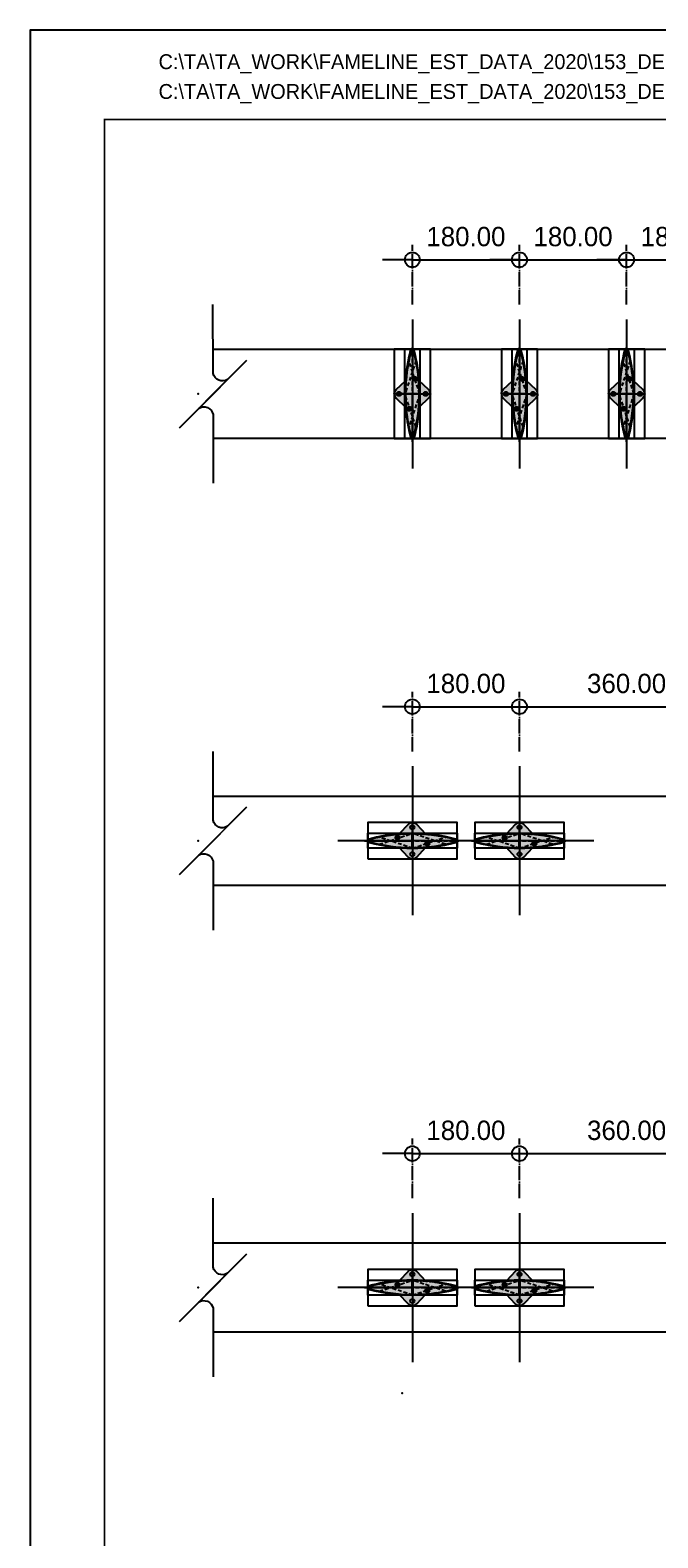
# Model space of a CAD drawing. Header units: millimetres. Extents: x -244126 to 368105, y -173968 to 259060.
# Drawn here: x 59132 to 60187, y 63345 to 65876 of the extents above; entities that cross this region are included whole.
import ezdxf
from ezdxf.enums import TextEntityAlignment as Align

# ---------------------------------------------------------------- set-up
doc = ezdxf.new("R2010")
doc.units = ezdxf.units.MM
doc.header["$MEASUREMENT"] = 0
for name, pattern in [('005_GG_TA_LINE', [13.75, 5, -1.25, 1.25, -1.25, 5]), ('ACAD_ISO04W100', [30, 24, -3, 0, -3]), ('CENTER', [2, 1.25, -0.25, 0.25, -0.25]), ('HIDDEN', [9.525, 6.35, -3.175]), ('TA_HL_003.00000', [19.5, 10.65, -8.85])]:
    doc.linetypes.add(name, pattern=pattern)
for name, color, linetype in [('000 - D I M', 6, 'Continuous'), ('000 - GRID', 8, 'CENTER'), ('000 - H A T C H', 8, 'Continuous'), ('000 - H I D D E N', 7, 'Continuous'), ('000 - L I N E 0.1', 1, 'Continuous'), ('000 - SYMBOL CON', 1, 'Continuous'), ('000 - T E X T', 4, 'Continuous'), ('000 - TITLEBLOCK', 4, 'Continuous'), ('000 - WIPEOUT', 250, 'Continuous'), ('001 - ASCESSORIES', 1, 'Continuous'), ('002 - STRUCTURAL STEEL', 4, 'Continuous'), ('A03_SUN LOUVER', 7, 'Continuous')]:
    doc.layers.add(name, color=color, linetype=linetype)
doc.styles.add('Cetury Gothic', font='GOTHIC.TTF')
doc.styles.add('CORDIA', font='cordia.shx')
doc.styles.add('TA', font='Cordia New.ttf', dxfattribs={"height": 4.5})
doc.dimstyles.new('DIM C-C', dxfattribs={"dimtxt": 0.18, "dimasz": 0.1, "dimexe": 0.1, "dimexo": 0.1, "dimgap": 0.09, "dimtad": 1, "dimtoh": 1, "dimzin": 0, "dimdsep": 46, "dimtxsty": 'CORDIA', "dimblk": 'ORIGIN', "dimcen": 0.1, "dimdle": 0.1, "dimclrd": 40, "dimclre": 140, "dimclrt": 3, "dimadec": 0, "dimazin": 0, "dimtfac": 1, "dimtix": 1, "dimtmove": 2, "dimatfit": 3, "dimfxl": 1, "dimtolj": 1, "dimtzin": 0, "dimarcsym": 0})

# ---------------------------------------------------------------- blocks, each defined once
blk = doc.blocks.new('*U903')
at = {"color": 0}
blk.add_wipeout([(-75, 3420), (75, 3420), (75, 0), (-75, 0)], dxfattribs=at).dxf.layer = '000 - WIPEOUT'
at = {"layer": '002 - STRUCTURAL STEEL', "color": 0, "linetype": 'ByBlock'}
blk.add_lwpolyline([(-75, 3420), (75, 3420), (75, 0), (-75, 0)], close=True, dxfattribs=at)
blk = doc.blocks.new('*U904')
at = {"color": 0}
blk.add_wipeout([(-75, 2700), (75, 2700), (75, 0), (-75, 0)], dxfattribs=at).dxf.layer = '000 - WIPEOUT'
at = {"layer": '002 - STRUCTURAL STEEL', "color": 0, "linetype": 'ByBlock'}
blk.add_lwpolyline([(-75, 2700), (75, 2700), (75, 0), (-75, 0)], close=True, dxfattribs=at)
blk = doc.blocks.new('*U906')
at = {"color": 0}
blk.add_wipeout([(-75, 4320), (75, 4320), (75, 0), (-75, 0)], dxfattribs=at).dxf.layer = '000 - WIPEOUT'
at = {"layer": '002 - STRUCTURAL STEEL', "color": 0, "linetype": 'ByBlock'}
blk.add_lwpolyline([(-75, 4320), (75, 4320), (75, 0), (-75, 0)], close=True, dxfattribs=at)
blk = doc.blocks.new('000 - ASSCESSORIES_FAMELINE_AL.END_CAP_FOR_AF_150_TOP_VIEW')
at = {"layer": '000 - H A T C H'}
h = blk.add_hatch(dxfattribs=at)
h.set_pattern_fill('DOTS', color=8, scale=20)
h.set_pattern_definition([(0, (-55991.9054, -45153.6776), (0.625, 1.25), [0, -1.25])])
h.paths.add_polyline_path([(-22.1, 11.6, 0.045886), (-72.8, 2.9, 0.339294), (-75, 0), (0, 0), (0, 19, -0.414214), (-3.5, 22.5, -0.414214), (0, 26), (0, 30.4, 0.18442), (-7.3, 27.3)])
h.paths.add_polyline_path([(-21.5, 5, -1), (-28.5, 5, -1)], flags=16)
h.paths.add_polyline_path([(75, 0, 0.339294), (72.8, 2.9, 0.045886), (22.1, 11.6), (7.3, 27.3, 0.18442), (0, 30.4), (0, 26, -0.414214), (3.5, 22.5, -0.414214), (0, 19), (0, 0)])
h.paths.add_polyline_path([(-7.3, -27.3, 0.18442), (0, -30.4), (0, -26, -0.414214), (-3.5, -22.5, -0.414214), (0, -19), (0, 0), (-75, 0, 0.339294), (-72.8, -2.9, 0.045886), (-22.1, -11.6)])
h.paths.add_polyline_path([(0, -19, -0.414214), (3.5, -22.5, -0.414214), (0, -26), (0, -30.4, 0.18442), (7.3, -27.3), (22.1, -11.6, 0.045886), (72.8, -2.9, 0.339294), (75, 0), (0, 0)])
h.paths.add_polyline_path([(21.5, -5, -1), (28.5, -5, -1)], flags=16)
at = {"color": 250}
blk.add_lwpolyline([(-75, -30.4), (75, -30.4), (75, 30.4), (-75, 30.4)], close=True, dxfattribs=at)
at = {"layer": '000 - SYMBOL CON', "color": 250}
for p, q in [((0, 0), (0, 30.4)), ((0, 0), (0, 30.4)), ((-75, 0), (0, 0)), ((-75, 0), (0, 0)), ((75, 0), (0, 0)), ((0, 0), (0, -30.4)), ((75, 0), (0, 0)), ((0, 0), (0, -30.4))]:
    blk.add_line(p, q, dxfattribs=at)
at = {"layer": '001 - ASCESSORIES', "color": 0}
for points in [[(0, 30.4, 0.18442), (-7.3, 27.3), (-22.1, 11.6, 0.045886), (-72.8, 2.9, 0.339294), (-75, 0)], [(0, 30.4, -0.18442), (7.3, 27.3), (22.1, 11.6, -0.045886), (72.8, 2.9, -0.339294), (75, 0)], [(0, -30.4, -0.18442), (-7.3, -27.3), (-22.1, -11.6, -0.045886), (-72.8, -2.9, -0.339294), (-75, 0)], [(0, -30.4, 0.18442), (7.3, -27.3), (22.1, -11.6, 0.045886), (72.8, -2.9, 0.339294), (75, 0)]]:
    blk.add_lwpolyline(points, format="xyb", dxfattribs=at)
for centre in [(0, 22.5), (-25, 5), (0, -22.5), (25, -5)]:
    blk.add_circle(centre, 3.5, dxfattribs=at)
blk = doc.blocks.new('000 - FAMELINE_AL.SUN_LV_AF_150_CUT_VIEW')
at = {"layer": '000 - H A T C H'}
h = blk.add_hatch(dxfattribs=at)
h.set_pattern_fill('ANSI32', color=256, scale=0.1)
h.set_pattern_definition([(45, (-10310.8226, 5765.5874), (-0.67351921, 0.67351921), []), (45, (-10310.3736, 5765.5874), (-0.67351921, 0.67351921), [])])
edge = h.paths.add_edge_path(flags=16)
edge.add_arc((-0.8, -11.2), 0.3, 269.8359, 360)
edge.add_line((-0.5, -11.2), (-0.5, 11.2))
edge.add_arc((-0.8, 11.2), 0.3, 0, 90.1641)
edge.add_arc((0, -268.1), 279.6, 90.1641, 94.9125)
edge.add_arc((-23.9, 10), 0.5, 94.9125, 180)
edge.add_line((-24.4, 10), (-24.4, 8.2))
edge.add_arc((-23.9, 8.2), 0.5, 180, 250.8308)
edge.add_arc((-25, 5), 2.85, -44.534, 70.8308, ccw=False)
edge.add_arc((-23.4, 3.4), 0.6, 135.466, 315.466, ccw=False)
edge.add_arc((-25, 5), 1.65, 315.466, 584.534)
edge.add_arc((-26.6, 3.4), 0.6, -135.466, 44.534, ccw=False)
edge.add_arc((-25, 5), 2.85, 109.1692, 224.534, ccw=False)
edge.add_arc((-26.1, 8.2), 0.5, 289.1692, 360)
edge.add_line((-25.6, 8.2), (-25.6, 9.8))
edge.add_arc((-26.1, 9.8), 0.5, 0, 95.366)
edge.add_arc((0, -268.1), 279.6, 95.366, 105.0329)
edge.add_arc((-72, 0), 2, 105.0329, 254.9671)
edge.add_arc((0, 268.1), 279.6, 254.9671, 269.8359)
edge = h.paths.add_edge_path(flags=16)
edge.add_arc((23.9, -8.2), 0.5, 0, 70.8308)
edge.add_arc((25, -5), 2.85, 135.466, 250.8308, ccw=False)
edge.add_arc((23.4, -3.4), 0.6, -44.534, 135.466, ccw=False)
edge.add_arc((25, -5), 1.65, 135.466, 404.534)
edge.add_arc((26.6, -3.4), 0.6, 44.534, 224.534, ccw=False)
edge.add_arc((25, -5), 2.85, -70.8308, 44.534, ccw=False)
edge.add_arc((26.1, -8.2), 0.5, 109.1692, 180)
edge.add_line((25.6, -8.2), (25.6, -9.8))
edge.add_arc((26.1, -9.8), 0.5, 180, 275.366)
edge.add_arc((0, 268.1), 279.6, 275.366, 285.0329)
edge.add_arc((72, 0), 2, 285.0329, 434.9671)
edge.add_arc((0, -268.1), 279.6, 74.9671, 89.8359)
edge.add_arc((0.8, 11.2), 0.3, 89.8359, 180)
edge.add_line((0.5, 11.2), (0.5, -11.2))
edge.add_arc((0.8, -11.2), 0.3, 180, 270.1641)
edge.add_arc((0, 268.1), 279.6, 270.1641, 274.9125)
edge.add_arc((23.9, -10), 0.5, 274.9125, 360)
edge.add_line((24.4, -10), (24.4, -8.2))
edge = h.paths.add_edge_path()
edge.add_arc((72, 0), 3, 285.0329, 434.9671)
edge.add_arc((0, -268.1), 280.6, 74.9671, 105.0329)
edge.add_arc((-72, 0), 3, 105.0329, 254.9671)
edge.add_arc((0, 268.1), 280.6, 254.9671, 285.0329)
edge = h.paths.add_edge_path(flags=16)
edge.add_line((-0.5, 0), (0.5, 0))
h = blk.add_hatch(color=250, dxfattribs=at)
h.dxf.hatch_style = 1
edge = h.paths.add_edge_path()
edge.add_arc((72, 0), 3, 285.0329, 434.9671)
edge.add_arc((0, -268.1), 280.6, 74.9671, 105.0329)
edge.add_arc((-72, 0), 3, 105.0329, 254.9671)
edge.add_arc((0, 268.1), 280.6, 254.9671, 285.0329)
at = {"layer": '000 - H I D D E N', "color": 250, "linetype": 'HIDDEN'}
for p, q in [((-80.7, 0), (80.7, 0)), ((0, 17.4), (0, -17.4))]:
    blk.add_line(p, q, dxfattribs=at)
at = {"layer": '000 - H I D D E N', "color": 8, "linetype": 'HIDDEN'}
for p, q in [((0, -12.5), (-55.6, 5.9)), ((-55.4, -6), (0, 12.5)), ((55.4, -6), (0, 12.5)), ((0, -12.5), (55.6, 5.9))]:
    blk.add_line(p, q, dxfattribs=at)
at = {"layer": 'A03_SUN LOUVER', "color": 0}
blk.add_line((-0.5, 0), (0.5, 0), dxfattribs=at)
for points in [[(72.8, -2.9, 0.766871), (72.8, 2.9, 0.131944), (-72.8, 2.9, 0.766871), (-72.8, -2.9, 0.131944)], [(-0.8, -11.5, 0.415053), (-0.5, -11.2), (-0.5, 11.2, 0.415053), (-0.8, 11.5, 0.020722), (-23.9, 10.5, 0.389318), (-24.4, 10), (-24.4, 8.2, 0.319289), (-24.1, 7.7, -0.550692), (-23, 3, -1), (-23.8, 3.8, 2.386714), (-26.2, 3.8, -1), (-27, 3, -0.550692), (-25.9, 7.7, 0.319289), (-25.6, 8.2), (-25.6, 9.8, 0.441918), (-26.1, 10.3, 0.042205), (-72.5, 1.9, 0.766871), (-72.5, -1.9, 0.064968)], [(24.4, -8.2, 0.319289), (24.1, -7.7, -0.550692), (23, -3, -1), (23.8, -3.8, 2.386714), (26.2, -3.8, -1), (27, -3, -0.550692), (25.9, -7.7, 0.319289), (25.6, -8.2), (25.6, -9.8, 0.441918), (26.1, -10.3, 0.042205), (72.5, -1.9, 0.766871), (72.5, 1.9, 0.064968), (0.8, 11.5, 0.415053), (0.5, 11.2), (0.5, -11.2, 0.415053), (0.8, -11.5, 0.020722), (23.9, -10.5, 0.389318), (24.4, -10)]]:
    blk.add_lwpolyline(points, format="xyb", close=True, dxfattribs=at)
at = {"layer": 'Defpoints', "color": 250}
blk.add_lwpolyline([(75, -12.5), (-75, -12.5), (-75, 12.5), (75, 12.5)], close=True, dxfattribs=at)
blk = doc.blocks.new('*U894')
at = {"color": 3}
blk.add_point((0, -150), dxfattribs=at)
at = {"layer": '000 - GRID', "color": 0, "linetype": 'ByBlock'}
blk.add_line((0, 50), (0, -200), dxfattribs=at)
at = {"layer": '000 - GRID', "color": 0}
blk.add_point((0, 0), dxfattribs=at)
at = {"style": 'TA', "flags": 1}
blk.add_attdef('LOCATION', (6, 6), '', height=4.5, dxfattribs=at)
blk = doc.blocks.new('*U1624')
at = {"layer": '000 - GRID', "linetype": 'ByBlock', "rotation": 270}
blk.add_blockref('*U894', (75, 0), dxfattribs=at)
at = {"layer": '001 - ASCESSORIES', "color": 1}
blk.add_blockref('000 - ASSCESSORIES_FAMELINE_AL.END_CAP_FOR_AF_150_TOP_VIEW', (0, 0), dxfattribs=at)
at = {"layer": 'A03_SUN LOUVER', "color": 0}
blk.add_blockref('000 - FAMELINE_AL.SUN_LV_AF_150_CUT_VIEW', (0, 0), dxfattribs=at)
blk = doc.blocks.new('*U911')
at = {"color": 3}
blk.add_wipeout([(1.38, 1.01), (1.18, 0.93), (1.03, 0.8), (0.92, 0.62), (0.87, 0.42), (0.89, 0.22), (0.97, 0.03), (-0.97, 1.97), (-0.89, 1.79), (-0.87, 1.58), (-0.91, 1.38), (-1.02, 1.21), (-1.18, 1.08), (-1.37, 1.01), (-6, 1), (-6, -2), (6, -1.99), (6, 1.01)], dxfattribs=at).dxf.layer = '000 - WIPEOUT'
at = {"color": 250}
blk.add_lwpolyline([(6, 1.01), (6, 1.01)], dxfattribs=at)
at = {"color": 3}
blk.add_point((0, 0), dxfattribs=at)
at = {"layer": '000 - SYMBOL CON', "color": 0, "extrusion": (0, 0, -1)}
blk.add_line((2.27, -1.26), (-2.27, 3.27), dxfattribs=at)
at = {"layer": '000 - SYMBOL CON', "color": 0}
for p, q in [((-1.37, 1.01), (-6, 1)), ((1.38, 1.01), (6, 1.01))]:
    blk.add_line(p, q, dxfattribs=at)
at = {"layer": '000 - SYMBOL CON', "color": 0, "extrusion": (0, 0, -1)}
for centre, radius, start, end in [((1.5, 1.63), 0.634, 146.7272, 258.2728), ((-1.51, 0.38), 0.638, 326.68, 78.0794)]:
    blk.add_arc(centre, radius, start, end, dxfattribs=at)
blk = doc.blocks.new('_Origin')
at = {"color": 0, "linetype": 'ByBlock', "lineweight": -2}
blk.add_line((0, 0), (-1, 0), dxfattribs=at)
blk.add_circle((0, 0), 0.5, dxfattribs=at)
blk = doc.blocks.new('*D2185')
at = {"layer": '000 - D I M', "color": 140, "linetype": 'ACAD_ISO04W100', "lineweight": -2, "transparency": 16777216}
for p, q in [((59774.6, 65415.4), (59774.6, 65515.4)), ((59954.6, 65415.4), (59954.6, 65515.4))]:
    blk.add_line(p, q, dxfattribs=at)
at = {"layer": '000 - D I M', "color": 40, "lineweight": -2, "transparency": 16777216}
for p, q in [((59749.6, 65490.4), (59724.6, 65490.4)), ((59774.6, 65490.4), (59954.6, 65490.4)), ((59979.6, 65490.4), (60004.6, 65490.4))]:
    blk.add_line(p, q, dxfattribs=at)
at = {"layer": 'Defpoints', "color": 0, "transparency": 16777216}
for p in [(59954.6, 65490.4), (59774.6, 65390.4), (59954.6, 65390.4)]:
    blk.add_point(p, dxfattribs=at)
at = {"layer": '000 - D I M', "color": 40, "lineweight": -2, "transparency": 16777216, "xscale": 25, "yscale": 25, "zscale": 25}
blk.add_blockref('_Origin', (59774.6, 65490.4), dxfattribs=at)
at = {"layer": '000 - D I M', "color": 40, "lineweight": -2, "transparency": 16777216, "xscale": 25, "yscale": 25, "zscale": 25, "rotation": 180}
blk.add_blockref('_Origin', (59954.6, 65490.4), dxfattribs=at)
at = {"layer": '000 - D I M', "color": 3, "transparency": 16777216, "insert": (59864.6, 65529.2), "char_height": 32.5, "attachment_point": 5, "style": 'CORDIA'}
blk.add_mtext('\\A1;180.00', dxfattribs=at)
blk = doc.blocks.new('*D2186')
at = {"layer": '000 - D I M', "color": 140, "linetype": 'ACAD_ISO04W100', "lineweight": -2, "transparency": 16777216}
for p, q in [((59954.6, 65415.4), (59954.6, 65515.4)), ((60134.6, 65415.4), (60134.6, 65515.4))]:
    blk.add_line(p, q, dxfattribs=at)
at = {"layer": '000 - D I M', "color": 40, "lineweight": -2, "transparency": 16777216}
for p, q in [((59929.6, 65490.4), (59904.6, 65490.4)), ((59954.6, 65490.4), (60134.6, 65490.4)), ((60159.6, 65490.4), (60184.6, 65490.4))]:
    blk.add_line(p, q, dxfattribs=at)
at = {"layer": 'Defpoints', "color": 0, "transparency": 16777216}
for p in [(60134.6, 65490.4), (59954.6, 65390.4), (60134.6, 65390.4)]:
    blk.add_point(p, dxfattribs=at)
at = {"layer": '000 - D I M', "color": 40, "lineweight": -2, "transparency": 16777216, "xscale": 25, "yscale": 25, "zscale": 25}
blk.add_blockref('_Origin', (59954.6, 65490.4), dxfattribs=at)
at = {"layer": '000 - D I M', "color": 40, "lineweight": -2, "transparency": 16777216, "xscale": 25, "yscale": 25, "zscale": 25, "rotation": 180}
blk.add_blockref('_Origin', (60134.6, 65490.4), dxfattribs=at)
at = {"layer": '000 - D I M', "color": 3, "transparency": 16777216, "insert": (60044.6, 65529.2), "char_height": 32.5, "attachment_point": 5, "style": 'CORDIA'}
blk.add_mtext('\\A1;180.00', dxfattribs=at)
blk = doc.blocks.new('*D2187')
at = {"layer": '000 - D I M', "color": 140, "linetype": 'ACAD_ISO04W100', "lineweight": -2, "transparency": 16777216}
for p, q in [((60134.6, 65415.4), (60134.6, 65515.4)), ((60314.6, 65415.4), (60314.6, 65515.4))]:
    blk.add_line(p, q, dxfattribs=at)
at = {"layer": '000 - D I M', "color": 40, "lineweight": -2, "transparency": 16777216}
for p, q in [((60109.6, 65490.4), (60084.6, 65490.4)), ((60134.6, 65490.4), (60314.6, 65490.4)), ((60339.6, 65490.4), (60364.6, 65490.4))]:
    blk.add_line(p, q, dxfattribs=at)
at = {"layer": 'Defpoints', "color": 0, "transparency": 16777216}
for p in [(60314.6, 65490.4), (60134.6, 65390.4), (60314.6, 65390.4)]:
    blk.add_point(p, dxfattribs=at)
at = {"layer": '000 - D I M', "color": 40, "lineweight": -2, "transparency": 16777216, "xscale": 25, "yscale": 25, "zscale": 25}
blk.add_blockref('_Origin', (60134.6, 65490.4), dxfattribs=at)
at = {"layer": '000 - D I M', "color": 40, "lineweight": -2, "transparency": 16777216, "xscale": 25, "yscale": 25, "zscale": 25, "rotation": 180}
blk.add_blockref('_Origin', (60314.6, 65490.4), dxfattribs=at)
at = {"layer": '000 - D I M', "color": 3, "transparency": 16777216, "insert": (60224.6, 65529.2), "char_height": 32.5, "attachment_point": 5, "style": 'CORDIA'}
blk.add_mtext('\\A1;180.00', dxfattribs=at)
blk = doc.blocks.new('*D2079')
at = {"layer": '000 - D I M', "color": 140, "linetype": 'ACAD_ISO04W100', "lineweight": -2, "transparency": 16777216}
for p, q in [((59774.6, 64665.4), (59774.6, 64765.4)), ((59954.6, 64665.4), (59954.6, 64765.4))]:
    blk.add_line(p, q, dxfattribs=at)
at = {"layer": '000 - D I M', "color": 40, "lineweight": -2, "transparency": 16777216}
for p, q in [((59749.6, 64740.4), (59724.6, 64740.4)), ((59774.6, 64740.4), (59954.6, 64740.4)), ((59979.6, 64740.4), (60004.6, 64740.4))]:
    blk.add_line(p, q, dxfattribs=at)
at = {"layer": 'Defpoints', "color": 0, "transparency": 16777216}
for p in [(59954.6, 64740.4), (59774.6, 64640.4), (59954.6, 64640.4)]:
    blk.add_point(p, dxfattribs=at)
at = {"layer": '000 - D I M', "color": 40, "lineweight": -2, "transparency": 16777216, "xscale": 25, "yscale": 25, "zscale": 25}
blk.add_blockref('_Origin', (59774.6, 64740.4), dxfattribs=at)
at = {"layer": '000 - D I M', "color": 40, "lineweight": -2, "transparency": 16777216, "xscale": 25, "yscale": 25, "zscale": 25, "rotation": 180}
blk.add_blockref('_Origin', (59954.6, 64740.4), dxfattribs=at)
at = {"layer": '000 - D I M', "color": 3, "transparency": 16777216, "insert": (59864.6, 64779.2), "char_height": 32.5, "attachment_point": 5, "style": 'CORDIA'}
blk.add_mtext('\\A1;180.00', dxfattribs=at)
blk = doc.blocks.new('*D2080')
at = {"layer": '000 - D I M', "color": 140, "linetype": 'ACAD_ISO04W100', "lineweight": -2, "transparency": 16777216}
for p, q in [((59954.6, 64665.4), (59954.6, 64765.4)), ((60314.6, 64665.4), (60314.6, 64765.4))]:
    blk.add_line(p, q, dxfattribs=at)
at = {"layer": '000 - D I M', "color": 40, "lineweight": -2, "transparency": 16777216}
blk.add_line((59979.6, 64740.4), (60289.6, 64740.4), dxfattribs=at)
at = {"layer": 'Defpoints', "color": 0, "transparency": 16777216}
for p in [(60314.6, 64740.4), (59954.6, 64640.4), (60314.6, 64640.4)]:
    blk.add_point(p, dxfattribs=at)
at = {"layer": '000 - D I M', "color": 40, "lineweight": -2, "transparency": 16777216, "xscale": 25, "yscale": 25, "zscale": 25, "rotation": 180}
blk.add_blockref('_Origin', (59954.6, 64740.4), dxfattribs=at)
at = {"layer": '000 - D I M', "color": 40, "lineweight": -2, "transparency": 16777216, "xscale": 25, "yscale": 25, "zscale": 25}
blk.add_blockref('_Origin', (60314.6, 64740.4), dxfattribs=at)
at = {"layer": '000 - D I M', "color": 3, "transparency": 16777216, "insert": (60134.6, 64779.2), "char_height": 32.5, "attachment_point": 5, "style": 'CORDIA'}
blk.add_mtext('\\A1;360.00', dxfattribs=at)
blk = doc.blocks.new('*D2108')
at = {"layer": '000 - D I M', "color": 140, "linetype": 'ACAD_ISO04W100', "lineweight": -2, "transparency": 16777216}
for p, q in [((59774.6, 63915.4), (59774.6, 64015.4)), ((59954.6, 63915.4), (59954.6, 64015.4))]:
    blk.add_line(p, q, dxfattribs=at)
at = {"layer": '000 - D I M', "color": 40, "lineweight": -2, "transparency": 16777216}
for p, q in [((59749.6, 63990.4), (59724.6, 63990.4)), ((59774.6, 63990.4), (59954.6, 63990.4)), ((59979.6, 63990.4), (60004.6, 63990.4))]:
    blk.add_line(p, q, dxfattribs=at)
at = {"layer": 'Defpoints', "color": 0, "transparency": 16777216}
for p in [(59954.6, 63990.4), (59774.6, 63890.4), (59954.6, 63890.4)]:
    blk.add_point(p, dxfattribs=at)
at = {"layer": '000 - D I M', "color": 40, "lineweight": -2, "transparency": 16777216, "xscale": 25, "yscale": 25, "zscale": 25}
blk.add_blockref('_Origin', (59774.6, 63990.4), dxfattribs=at)
at = {"layer": '000 - D I M', "color": 40, "lineweight": -2, "transparency": 16777216, "xscale": 25, "yscale": 25, "zscale": 25, "rotation": 180}
blk.add_blockref('_Origin', (59954.6, 63990.4), dxfattribs=at)
at = {"layer": '000 - D I M', "color": 3, "transparency": 16777216, "insert": (59864.6, 64029.2), "char_height": 32.5, "attachment_point": 5, "style": 'CORDIA'}
blk.add_mtext('\\A1;180.00', dxfattribs=at)
blk = doc.blocks.new('*D2090')
at = {"layer": '000 - D I M', "color": 140, "linetype": 'ACAD_ISO04W100', "lineweight": -2, "transparency": 16777216}
for p, q in [((59954.6, 63915.4), (59954.6, 64015.4)), ((60314.6, 63915.4), (60314.6, 64015.4))]:
    blk.add_line(p, q, dxfattribs=at)
at = {"layer": '000 - D I M', "color": 40, "lineweight": -2, "transparency": 16777216}
blk.add_line((59979.6, 63990.4), (60289.6, 63990.4), dxfattribs=at)
at = {"layer": 'Defpoints', "color": 0, "transparency": 16777216}
for p in [(60314.6, 63990.4), (59954.6, 63890.4), (60314.6, 63890.4)]:
    blk.add_point(p, dxfattribs=at)
at = {"layer": '000 - D I M', "color": 40, "lineweight": -2, "transparency": 16777216, "xscale": 25, "yscale": 25, "zscale": 25, "rotation": 180}
blk.add_blockref('_Origin', (59954.6, 63990.4), dxfattribs=at)
at = {"layer": '000 - D I M', "color": 40, "lineweight": -2, "transparency": 16777216, "xscale": 25, "yscale": 25, "zscale": 25}
blk.add_blockref('_Origin', (60314.6, 63990.4), dxfattribs=at)
at = {"layer": '000 - D I M', "color": 3, "transparency": 16777216, "insert": (60134.6, 64029.2), "char_height": 32.5, "attachment_point": 5, "style": 'CORDIA'}
blk.add_mtext('\\A1;360.00', dxfattribs=at)
blk = doc.blocks.new('A$Cfd196da9')
at = {"color": 0, "linetype": 'ByBlock', "const_width": 0.1}
blk.add_lwpolyline([(-143.5, -98), (96.5, -98), (96.5, 99), (-143.5, 99)], close=True, dxfattribs=at)
blk = doc.blocks.new('*U1681')
at = {"linetype": '005_GG_TA_LINE'}
blk.add_point((625, 2962.5), dxfattribs=at)
at = {"layer": '000 - L I N E 0.1', "color": 21, "linetype": 'Continuous'}
blk.add_lwpolyline([(178, 5250), (0, 5250), (0, 5072)], dxfattribs=at)
at = {"layer": '000 - TITLEBLOCK', "color": 250}
blk.add_lwpolyline([(0, 0), (7425, 0), (7425, 5250), (0, 5250)], close=True, dxfattribs=at)
at = {"layer": '000 - T E X T', "color": 3, "xscale": 25, "yscale": 25, "zscale": 25}
blk.add_blockref('A$Cfd196da9', (3712.5, 2625), dxfattribs=at)
at = {"color": 4, "style": 'TA'}
blk.add_attdef('PAPER_SIZE', text='', height=31.3, dxfattribs=at).set_placement((7107.5, 124.7), align=Align.MIDDLE_RIGHT)
blk.add_attdef('SCALE_SIZE', text='', height=31.3, dxfattribs=at).set_placement((7168.9, 125.3), align=Align.MIDDLE_LEFT)
at = {"layer": '000 - T E X T', "color": 250, "style": 'TA'}
for tag, height, p in [('SUPERLINK', 25, (215.8, 5197.1)), ('NAMEFILE', 25, (215.8, 5147.1)), ('SC', 500, (42, 4690.1))]:
    blk.add_attdef(tag, text='', height=height, dxfattribs=at).set_placement(p, align=Align.MIDDLE_LEFT)
at = {"layer": '000 - T E X T', "color": 4, "style": 'TA'}
for tag, height, p in [('PRELIM_NAME_JOB_1', 25, (6558.3, 4127.4)), ('PRELIM_NAME_JOB_2', 25, (6558.3, 4072.8)), ('PRELIM_NAME_PROJECT_1', 37.5, (6185.1, 3866.4)), ('PRELIM_NAME_PROJECT_2', 37.5, (6185.1, 3773.9)), ('PRELIM_NAME_PROJECT_3', 37.5, (6185.1, 3681.4)), ('PRELIM_NAME_TITLE_3', 30, (6193.8, 924.9)), ('DRAWING_NO1', 30, (6182.6, 411.4)), ('DRAWING_NO2', 30, (6182.6, 311.4)), ('PRELIM_NAME_TITLE_1', 1.2, (247.8, 43.7)), ('PRELIM_NAME_TITLE_2', 1.2, (247.8, 40.3))]:
    blk.add_attdef(tag, text='', height=height, dxfattribs=at).set_placement(p, align=Align.MIDDLE_LEFT)
at = {"layer": '000 - T E X T', "color": 4, "style": 'Cetury Gothic'}
for tag, p in [('SHEET_NO.', (7019.7, 425)), ('TOTAL_SHEET_NO.', (7012.1, 220.5))]:
    blk.add_attdef(tag, text='', height=45, dxfattribs=at).set_placement(p, align=Align.CENTER)
at = {"layer": '000 - T E X T', "color": 4, "style": 'TA'}
blk.add_attdef('NAME_REMARK', (691.1, 216.3), '', height=50, dxfattribs=at)

msp = doc.modelspace()

# ---------------------------------------------------------------- block references
at = {"color": 3, "rotation": 270}
for name, p in [('*U904', (59414.60808, 65265.40292)), ('*U903', (59414.63716, 64515.40292)), ('*U906', (59414.63716, 63765.40292))]:
    msp.add_blockref(name, p, dxfattribs=at)

# ---------------------------------------------------------------- dimensions: what is measured, and where the dimension line sits
at = {"layer": '000 - D I M', "color": 3}
for base, p1, p2, picture, middle in [((59954.60808, 65490.40292), (59774.60808, 65390.40292), (59954.60808, 65390.40292), '*D2185', (59864.60808, 65529.15292)), ((60134.60808, 65490.40292), (59954.60808, 65390.40292), (60134.60808, 65390.40292), '*D2186', (60044.60808, 65529.15292)), ((60314.60808, 65490.40292), (60134.60808, 65390.40292), (60314.60808, 65390.40292), '*D2187', (60224.60808, 65529.15292)), ((59954.63716, 64740.40292), (59774.63716, 64640.40292), (59954.63716, 64640.40292), '*D2079', (59864.63716, 64779.15292)), ((60314.63716, 64740.40292), (59954.63716, 64640.40292), (60314.63716, 64640.40292), '*D2080', (60134.63716, 64779.15292)), ((59954.63716, 63990.40292), (59774.63716, 63890.40292), (59954.63716, 63890.40292), '*D2108', (59864.63716, 64029.15292)), ((60314.63716, 63990.40292), (59954.63716, 63890.40292), (60314.63716, 63890.40292), '*D2090', (60134.63716, 64029.15292))]:
    dim = msp.add_linear_dim(base=base, p1=p1, p2=p2, dimstyle='DIM C-C', override={"dimscale": 250, "dimtxt": 0.13}, dxfattribs=at)
    dim.commit()
    dim.dimension.update_dxf_attribs({"geometry": picture, "text_midpoint": middle})

# ---------------------------------------------------------------- next in the draw order: block references
at = {"color": 3, "rotation": 90}
for p in [(59774.60808, 65265.40292), (59954.60808, 65265.40292), (60134.60808, 65265.40292)]:
    msp.add_blockref('*U1624', p, dxfattribs=at)
at = {"color": 3}
for p in [(59774.63716, 64515.40292), (59954.63716, 64515.40292), (59774.63716, 63765.40292), (59954.63716, 63765.40292)]:
    msp.add_blockref('*U1624', p, dxfattribs=at)
at = {"layer": '000 - GRID', "linetype": 'ByBlock'}
for p in [(59774.60808, 65340.40292), (59954.60808, 65340.40292), (60134.60808, 65340.40292), (59774.63716, 64590.40292), (59954.63716, 64590.40292), (59774.63716, 63840.40292), (59954.63716, 63840.40292)]:
    msp.add_blockref('*U894', p, dxfattribs=at)
at = {"layer": '000 - SYMBOL CON', "color": 2, "xscale": 25, "yscale": 25, "zscale": 25, "rotation": 270}
for p in [(59414.60808, 65265.40292), (59414.63716, 64515.40292), (59414.63716, 63765.40292)]:
    msp.add_blockref('*U911', p, dxfattribs=at)

# ---------------------------------------------------------------- next in the draw order: block references
at = {"color": 2, "linetype": 'TA_HL_003.00000'}
ref = msp.add_blockref('*U1681', (59132.34413, 60625.84316), dxfattribs=at)
ref.add_attrib('SUPERLINK', 'C:\\TA\\TA_WORK\\FAMELINE_EST_DATA_2020\\153_DESIGN+DEVELOP\\153004_สวนสัตว์แห่งใหม่ย่านคลองหก_REV02', dxfattribs={"layer": '000 - T E X T', "color": 250, "height": 25, "style": 'TA'}).set_placement((59348.15207, 65822.90991), align=Align.MIDDLE_LEFT)
ref.add_attrib('NAMEFILE', 'C:\\TA\\TA_WORK\\FAMELINE_EST_DATA_2020\\153_DESIGN+DEVELOP\\153004_สวนสัตว์แห่งใหม่ย่านคลองหก_REV02', dxfattribs={"layer": '000 - T E X T', "color": 250, "height": 25, "style": 'TA'}).set_placement((59348.15207, 65772.90439), align=Align.MIDDLE_LEFT)

doc.saveas('drawing.dxf')
